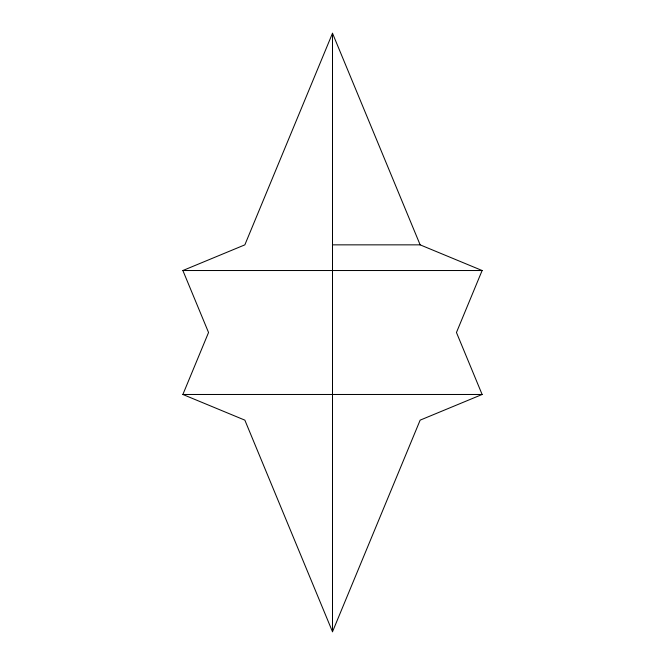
<?xml version="1.0" encoding="UTF-8"?>
<svg xmlns="http://www.w3.org/2000/svg" width="665" height="665" viewBox="0 0 665 665"><rect width="100%" height="100%" fill="white"/><g stroke="black" fill="none" stroke-linecap="round" stroke-linejoin="round"><path stroke-width="1" d="M182.875 394.478L208.544 332.5L182.875 270.522L244.853 244.853L332.5 33.25L420.147 244.853L482.125 270.522L456.456 332.5L482.125 394.478L420.147 420.147L332.5 631.75L244.853 420.147L182.875 394.478L482.125 394.478M332.5 244.853L420.147 244.853M182.875 270.522L482.125 270.522M332.5 33.25L332.5 631.75"/></g></svg>
